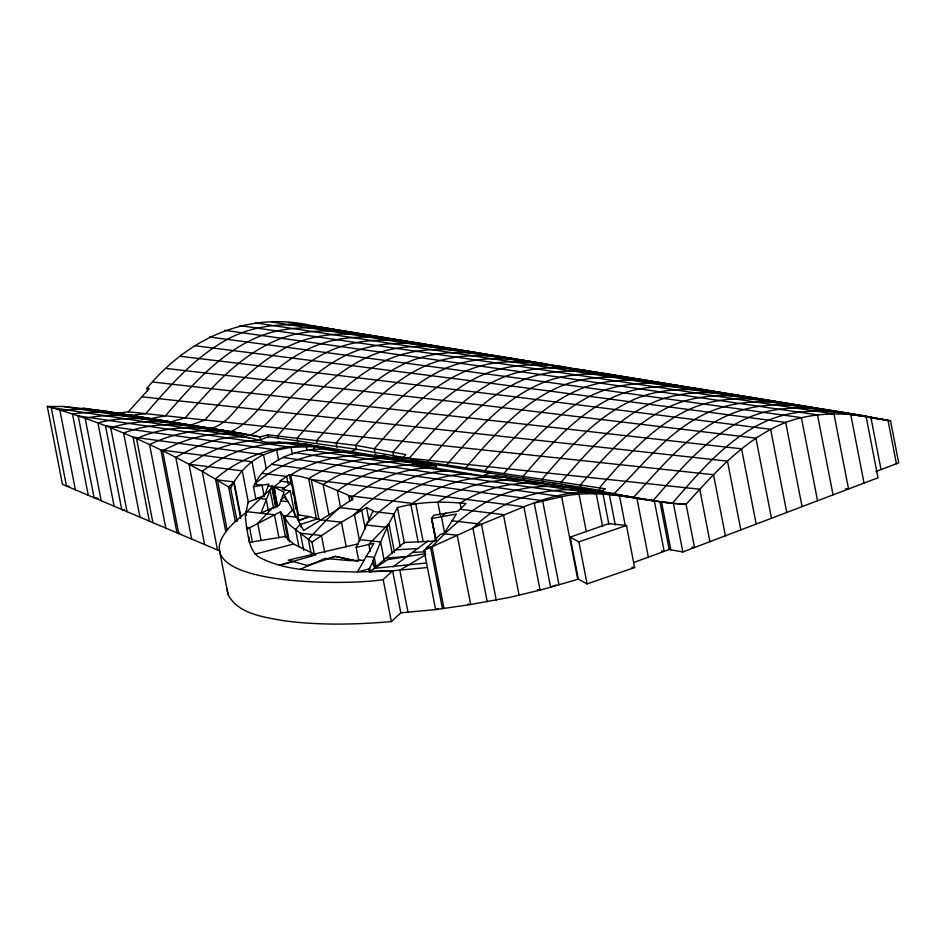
<?xml version="1.0" encoding="UTF-8"?>
<svg xmlns="http://www.w3.org/2000/svg" width="946" height="946" viewBox="0 0 946 946"><rect width="100%" height="100%" fill="white"/><g stroke="black" fill="none" stroke-linecap="round" stroke-linejoin="round"><path stroke-width="1.42" d="M256.011 499.713L253.504 486.812L268.948 484.033L264.525 495.468L248.124 502.078L245.274 516.078L246.776 529.216L280.548 511.751L289.89 525.196L311.991 542.117L314.474 554.912M280.82 500.824L279.389 504.975L260.93 513.051L271.928 485.806L284.025 492.216L280.82 500.824L288.128 501.676L303.666 530.54L333.11 512.306L353.177 498.566L346.886 494.51L310.146 479.054L301.502 476.666L289.37 474.667L279.886 480.994L291.534 482.779L298.853 520.454L309.271 516.634L320.576 519.732M373.54 565.649L372.7 561.321L380.623 541.916L388.912 523.599L397.462 507.553C419.788 501.522 443.071 501.191 465.964 503.556L458.136 511.147L433.635 515.286L431.53 518.503L435.728 540.083M358.7 560.446L356.169 547.427L373.138 510.734L366.504 507.553L341.447 522.216L311.991 542.117M369.803 571.762L369.236 568.865L373.292 561.108L372.7 561.321M253.504 486.812C265.791 458.053 300.899 447.08 328.936 449.326L313.634 446.63L291.001 447.304L275.026 450.473L263.733 454.719C249.07 461.376 237.753 473.875 230.635 488.136L237.103 521.435M356.169 547.427L373.871 543.252L357.399 572.034C324.253 570.805 287.939 573.063 257.986 556.567C252.606 551.873 248.928 544.352 249.153 537.139M431.53 518.503L456.339 514.08L444.49 532.917L440.328 534.478L424.115 550.359L435.621 609.579L468.92 604.813L509.847 597.352L540.852 589.937L578.337 579.177L587.076 583.907L634.624 567.541L626.453 525.479L608.775 523.623L570.166 537.127L578.337 579.177M427.486 462.109C455.499 429.862 484.506 395.286 525.29 379.11C558.589 366.303 595.069 370.867 629.114 377.915M446.607 464.947C474.762 432.535 504.005 397.746 545.156 381.829C581.104 368.337 620.115 375.077 656.559 382.669L653.792 382.219M465.739 467.773C494.025 435.195 523.505 400.205 565.034 384.561C598.499 372.369 634.79 377.407 668.775 384.431M484.86 470.611C513.288 437.868 543.004 402.677 584.912 387.292C619.476 375.042 656.713 381.049 691.644 388.298M503.993 473.438C529.228 444.336 555.089 413.993 589.985 396.22C619.039 381.616 652.681 381.037 684.147 386.465L890.529 420.816L898.7 462.866L875.913 471.546M381.037 456.126L393.264 458.349L409.251 458.242C433.422 430.347 458.077 401.494 490.738 383.236C519.106 367.474 552.712 365.227 584.261 370.241L699.342 389.184L314.498 326.228C249.141 310.205 188.893 337.556 146.973 388.191L147.529 391.029M116.429 413.367L128.289 411.782L149.291 388.676L146.973 388.191M599.291 492.31L605.44 488.786L416.618 460.501L401.352 459.673L374.309 455.026L386.465 457.225L403.138 457.592L405.846 454.588L355.814 445.377L267.978 434.817L260.067 436.91L231.463 432.192M633.099 497.892C664.943 463.114 696.658 422.98 743.982 409.5C776.607 400.501 810.675 406.378 843.134 413M272.637 507.848L257.726 523.339L261.096 540.663M292.811 509.693L284.77 517.769L289.488 542.023M613.103 494.592C643.103 465.042 669.307 429.259 709.133 412.078C744.419 396.433 784.068 401.506 820.643 409.192L782.094 402.842M339.117 507.919L325.968 520.477L308.372 539.315L311.116 553.469M366.421 524.013C393.914 495.751 430.501 473.686 470.99 473.899M246.752 511.963C146.311 588.152 351.132 585.917 383.177 579.555L392.637 570.781L427.45 567.517M219.886 552.535L228.057 594.585C238.262 614.25 264.218 617.099 283.918 620.765C319.5 625.472 355.661 624.656 391.348 621.605L400.808 612.842L435.621 609.579L438.282 608.574M262.929 496.094L245.936 512.673L246.492 515.558M281.199 499.748L284.971 496.39L284.261 495.219L290.268 491.009L295.046 515.594M426.433 563L374.072 568.369L404.249 542.496L435.219 541.053M264.951 494.285L270.012 489.945L273.619 508.522M359.752 559.453L357.576 561.297L335.239 556.366L307.698 565.613L288.211 560.127L358.546 543.808M445.862 513.134L441.451 516.646L444.525 532.468M281.281 481.207L273.855 486.812L277.746 506.843M392.838 566.95L428.089 540.887M255.254 483.489C283.658 459.898 321.25 448.83 357.907 453.051M291.534 482.779L282.227 489.307L290.268 491.009M425.795 554.723L399.827 570.19L407.998 612.251M214.34 429.366L230.044 431.955C253.433 422.105 264.75 397.143 284.356 381.959C297.174 370.406 311.139 360.071 326.642 352.385C361.206 335.369 401.057 338.928 437.572 346.579M424.115 550.359L481.479 524.238L523.895 506.76C544.21 498.885 565.211 491.79 587.324 492.369C620.635 492.76 652.858 502.716 686.087 504.253C715.022 472.562 744.821 438.684 785.688 422.424L786.327 422.188C811.786 412.882 839.457 412.421 866.039 416.216L878.006 477.777L682.835 551.956L669.212 549.52L633.855 562.468M300.414 569.208L325.164 558.412L349.606 560.623L364.08 560.221M555.881 585.03L550.596 587.147L534.265 503.118L562.279 496.544C603.773 487.651 644.865 502.574 686.087 504.253L694.506 547.533L691.822 547.178M258.861 440.363L268.345 436.721L356.571 449.291L403.67 457.462M551.341 484.825L555.468 483.24L603.028 490.797M481.75 476.134L489.862 473.024M349.689 451.904L356.571 449.291M412.763 463.173L416.843 461.636L555.468 483.24M381.262 456.599L386.713 454.553M298.451 520.584L309.271 516.634L297.139 514.648M626.453 525.479L578.905 541.857L570.166 537.127M307.698 565.613L311.896 564.194M328.309 558.696L335.239 556.366L354.005 560.505M299.776 524.687L317.868 518.763M292.893 561.451L279.425 565.294L315.952 554.864L293.556 544.021L285.349 536.477L249.33 542.365M369.236 568.865L357.399 572.034L392.637 570.781L400.808 612.842M255.16 554.155L293.556 544.021M151.502 418.499L165.515 415.743C192.949 384.182 221.849 350.73 261.971 335.416C292.692 324.088 326.169 327.245 357.635 333.418L314.498 326.228M425.369 553.694L387.765 559.594L369.638 571.691L392.637 570.781M436.697 468.743L436.13 465.858L308.349 444.49L285.574 442.35L265.649 442.267L258.364 440.138L248.467 440.966L233.012 443.78L217.935 448.581L203.248 455.416L188.975 464.226C143.887 440.209 96.551 420.154 47.3 406.402L62.448 484.34L220.087 551.092M386.169 557.998L406.78 556.65M395.629 549.874L417.718 548.55M412.539 552.381L425.605 551.814M433.091 467.738C403.445 467.963 374.746 479.291 351.569 497.525L352.137 500.41M452.046 470.812C414.975 470.753 380.599 489.117 354.383 514.328L359.634 541.384M258.364 440.138C230.528 430.868 199.937 443.65 175.779 457.356L191.66 539.054M47.3 406.402L63.689 406.508L102.854 410.765L243.016 433.67L260.067 436.91L260.623 439.795M246.398 436.875C218.656 429.046 188.467 437.229 163.563 450.284L162.641 450.793L178.735 533.591L179.681 533.213L176.985 532.846L160.867 449.929L251.979 461.766L256.177 483.347M648.353 557.159L636.824 497.844L499.393 476.299L481.207 475.566L417.269 465.16L436.13 465.858M376.709 456.126C346.981 453.146 316.2 458.857 290.753 474.904L298.593 515.192M395.44 459.188C365.357 456.173 334.234 462.18 308.621 478.629L316.437 518.822M414.171 462.263C382.361 458.987 349.476 466.248 323.083 484.612L328.971 514.896M328.936 449.326L338.999 449.965M432.901 465.326C399.236 461.766 364.517 470.505 337.355 490.927L340.442 506.831M234.478 433.918C206.287 426.398 175.495 432.145 149.574 444.561L165.822 528.116M507.032 477.541C472.941 474.147 438.057 483.749 410.919 504.786L418.167 542.046M148.711 418.522C123.69 413.65 97.911 410.032 72.499 414.041L88.285 495.29M526.094 480.639C495.29 477.742 463.552 484.778 437.832 502.243L440.363 515.274M545.156 483.725C515.641 481.017 485.215 487.119 460.099 503.166L461.222 508.913M322.893 447.151C284.533 442.078 244.931 453.642 215.534 478.853L225.645 530.895M309.366 444.667C271.845 438.956 232.184 447.553 202.219 471.392L188.975 464.226L204.62 544.541M544.317 363.772L527.974 362.046L271.951 322.042M631.904 567.245L634.624 567.541M141.782 396.776L727.462 461.128L740.848 529.997M128.289 411.782L713.521 474.726L725.405 535.85M403.138 457.592L699.756 489.236L709.949 541.691M366.185 556.461L374.285 557.324L376.224 567.316M359.445 539.61L380.623 541.916L384.23 560.458M564.289 367.001C532.716 362.093 499.121 364.683 470.883 380.67C439.843 398.313 416.004 425.546 392.886 452.2L393.713 456.48M152.838 382.03L741.569 448.83L756.209 524.143M246.137 511.609L274.458 514.742L278.928 537.801M427.379 547.036L430.536 547.379L442.444 608.645M296.973 517.249L283.351 515.736L288.128 540.308M320.387 519.862L341.447 522.216L346.224 546.8M365.972 524.959L387.127 527.336L392.164 553.233M166.555 368.502L442.704 400.406L755.913 438.14L771.487 518.266M243.571 436.508L243.016 433.67L216.078 429.851L222.606 431.234M442.645 533.603L457.202 535.247L470.67 604.529L467.856 604.151M257.655 498.164L266.122 499.145L268.345 510.592M339.555 507.612L361.668 510.178L365.31 528.932M372.736 511.467L393.855 513.938L400.229 546.741M180.532 356.299L516.078 396.977L770.612 429.283L786.765 512.401M451.821 520.738L481.479 524.238L496.212 600.06M254.781 484.376L262.054 485.239L264.265 496.662M268.144 485.972L271.644 486.398L275.818 507.848M194.829 345.728L490.738 383.236L785.688 422.424L802.042 506.524M189.011 464.238L242.247 470.848L248.431 502.645M459.957 509.267L503.438 514.648L519.106 595.223M261.995 473.319L286.626 476.406L288.022 483.548M209.48 337.013L525.29 379.11L801.392 417.635L817.545 500.694M271.644 464.344L542.614 500.659L558.956 584.746M845.653 488.621L848.562 489.011L833.958 413.875L516.031 365.818L239.953 325.613M661.431 550.986L664.175 551.364L654.36 500.872L597.896 491.589L606.173 493.244M69.212 486.421L66.48 486.043L51.214 407.513L249.46 437.691M98.207 498.305L94.103 497.75L78.199 415.921L291.001 447.304L292.409 454.518M124.458 509.823L121.738 509.445L105.467 425.759L276.67 450.036L278.644 460.182M537.387 589.76L540.095 590.127L523.895 506.76L311.199 479.492L319.003 519.626M224.521 330.296L560.28 377.288L817.498 414.833L833.048 494.853M282.724 457.45L561.664 496.638L577.746 579.354M638.775 498.708L652.988 500.741C680.718 468.802 709.086 434.581 748.865 417.434C784.459 402.417 824.013 408.104 860.612 415.791L822.062 409.429M295.187 452.696L579.058 494.332L586.354 531.841M255.775 322.917L571.703 370.856L850.726 414.525L864.065 483.17M309.295 450.036L596.24 493.753L602.614 526.555M278.065 442.089L306.268 446.453L307.095 450.734M63.689 406.508L225.633 431.896M324.632 449.291L427.237 465.29L427.793 468.152M495.42 476.004L619.453 495.657L625.294 525.728M288.435 322.752L616.059 375.976L613.162 375.538M83.153 408.045L119.184 413.804M121.951 414.242L126.078 414.904L102.854 410.765M297.068 443.213L328.274 448.168M117.044 413.461L226.082 430.998M866.039 416.216L852.831 414.076L853.753 414.206C758.491 398.774 663.205 383.497 567.884 368.372C539.244 362.909 509.409 357.978 480.698 365.936C435.704 378.305 403.729 414.821 374.273 448.782L375.113 453.063M358.38 334.056L361.289 334.529M364.198 335.002L367.107 335.475M490.738 355.637L493.646 356.11M531.463 362.271L534.372 362.744M537.281 363.217L540.19 363.69M543.099 364.175L546.008 364.648M572.188 368.916L575.097 369.389M578.006 369.862L580.915 370.335L578.621 369.874M583.824 370.808L586.733 371.281M607.096 374.604L610.004 375.077M612.913 375.55L615.834 376.023M618.743 376.496L621.652 376.981L618.873 376.484M642.748 380.422L645.515 380.871M648.27 381.321L651.037 381.77M659.468 383.142L662.377 383.615M688.558 387.884L691.467 388.357M694.376 388.83L697.285 389.303M700.194 389.787L703.103 390.26M723.465 393.571L726.374 394.056M729.283 394.529L732.192 395.002C692.105 386.346 648.093 379.736 609.839 398.845C574.577 416.453 548.503 447.009 523.114 476.264L523.67 479.114M735.101 395.475L738.01 395.948M740.919 396.421L743.828 396.894M746.737 397.367L749.646 397.84M764.191 400.217L767.1 400.69M770.009 401.163L772.917 401.636M775.826 402.109L778.735 402.594M781.644 403.067L784.553 403.54M793.28 404.959L796.189 405.432M799.098 405.905L802.007 406.378M804.916 406.863L807.825 407.336L804.951 406.756M810.734 407.809L813.643 408.282M816.552 408.755L819.461 409.228M822.37 409.701L825.279 410.174M828.188 410.647L831.096 411.132M834.005 411.605L836.914 412.078M839.823 412.551L842.732 413.024M845.641 413.497L848.55 413.97M851.459 414.443L854.368 414.916M857.277 415.4L860.186 415.873M868.913 417.292L890.529 420.816M863.473 416.264L866.323 416.737M869.173 417.21L887.987 420.308L896.43 463.729M359.066 333.654L397.604 339.992C361.088 332.389 321.167 329.539 286.934 347.147C253.942 364.092 229.003 392.389 205.022 419.953L190.063 425.369L194.356 426.067M399.035 340.229L456.138 349.63C420.059 342.038 380.765 338.562 346.496 355.022C325.282 365.251 307.107 380.599 290.67 397.261C277.083 410.008 267.493 427.225 250.028 435.255C212.815 427.379 172.326 422.223 136.567 438.648L152.897 522.641M496.106 356.228L457.557 349.866L460.395 350.434M536.075 362.815L497.537 356.453L501.404 357.233M547.498 364.695L537.505 363.051L540.308 363.607M550.347 365.168L553.209 365.641M561.77 367.06L564.632 367.521M567.482 367.994L570.332 368.467M573.193 368.94L576.043 369.413L560.848 366.445M578.905 369.886L581.755 370.359M584.616 370.82L587.466 371.293M590.328 371.766L593.177 372.239M601.739 373.646L604.6 374.119M607.45 374.592L610.312 375.065M565.259 486.232L596.465 491.352C565.034 485.298 531.486 482.909 501.12 495.006C474.041 505.992 451.798 525.716 431.967 546.717L443.958 608.432M386.465 457.225L401.352 459.673M603.43 492.996L606.197 493.445M611.719 494.368L608.964 493.907L611.719 494.32M614.533 494.829L617.395 495.302M620.245 495.775L623.095 496.236M625.956 496.709L628.806 497.182M122.696 414.265L148.664 418.546M151.526 419.007L154.375 419.48M157.237 419.953L160.087 420.426M162.949 420.899L188.644 425.132M197.206 426.54L200.055 427.013M202.917 427.486L205.767 427.959M337.651 330.13C301.124 322.61 261.108 320.895 227.383 339.342C194.616 357.174 169.866 385.85 145.767 413.65L130.11 415.483L97.083 410.268L80.859 409.18L59.87 410.079L75.373 489.815M760.679 399.307C724.151 391.644 684.372 387.553 649.547 404.108C613.528 421.384 587.04 452.354 561.333 481.963L561.889 484.825M188.68 425.109C158.94 419.173 127.722 414.904 97.935 422.909L114.135 506.228M496.142 356.204C460.028 348.625 420.816 344.427 386.216 360.32C349.713 377.3 322.917 408.495 297.032 438.305L297.6 441.191M800.659 405.905C764.096 398.219 724.4 393.465 689.267 409.417C652.421 426.362 625.46 457.829 599.397 487.852L599.953 490.726M230.044 431.955C195.172 424.742 157.698 419.669 123.63 433.079L139.973 517.178M536.122 362.791C499.973 355.199 460.844 350.351 425.937 365.641C389.09 382.042 362.034 413.189 336.114 443.012L336.942 447.281M553.327 365.558C518.041 358.179 479.941 353.757 445.803 368.325C408.79 384.419 381.593 415.531 355.661 445.353L356.5 449.669M580.82 369.72L593.308 372.133M582.228 489.023L595.022 491.482M631.881 378.459L634.66 379.003M331.727 329.161L349.925 332.543M628.936 497.076C575.097 482.732 514.175 486.646 472.917 528.223L487.225 601.798M704.912 390.26L700.726 389.433L780.663 402.606C744.124 394.931 704.392 390.497 669.413 406.756C632.98 423.867 606.244 455.097 580.359 484.908L580.927 487.769M420.272 343.812C382.929 335.889 342.05 331.999 306.788 349.76C285.621 360.391 267.552 376.011 251.128 392.862C237.481 405.065 229.086 424.009 210.059 428.656C177.517 422.046 143.012 417.21 110.753 427.829L127.06 511.703M422.945 344.344L425.629 344.876M400.229 340.513L402.854 341.033M405.491 341.553L408.116 342.074M384.726 338.1C351.013 331.159 315.065 326.216 281.849 338.16C241.656 353.071 212.649 386.37 185.274 417.848L170.079 422.07C142.243 416.571 113.319 412.373 85.187 418.309L101.21 500.753M387.564 338.668L390.414 339.224M359.031 333.69L367.367 335.333M370.146 335.877L372.925 336.421M823.079 409.689L825.515 410.174M782.046 402.878L784.79 403.422M764.675 400.111L767.348 400.631M744.597 396.788C706.863 388.747 665.629 383.97 629.693 401.471C594.064 418.912 567.777 449.669 542.235 479.102L542.791 481.952M747.198 397.308L749.8 397.828M522.854 360.816C484.624 352.692 443.059 346.342 406.082 362.98C369.401 379.665 342.476 410.836 316.579 440.659L317.123 443.473M482.59 354.171C444.478 346.035 402.913 340.43 366.35 357.659C330.024 374.923 303.359 406.153 277.497 435.964L278.053 438.814M463.221 350.99L466.047 351.557M438.944 346.851L443.071 347.667M883.458 419.669C845.925 411.77 805.436 405.018 768.731 420.119C728.881 436.898 700.407 470.978 672.748 502.834L661.561 502.196L670.82 549.803M409.251 458.242L416.618 460.501M230.635 488.136L202.219 471.392L217.497 550.004M288.128 501.676L284.971 496.39L285.526 499.24M870.828 416.997L881.045 469.594M673.54 504.135L682.835 551.956M659.965 501.936L669.212 549.52M609.449 494.924L615.278 524.912M603.004 493.966L608.857 524.084M578.905 541.857L587.076 583.907M436.224 540.012L431.613 518.361L435.822 539.965M423.11 541.396L415.802 503.84L348.707 495.669L349.819 501.38M397.462 507.553L404.391 543.193M394.541 552.57L388.912 523.599L368.822 544.435L370.217 551.636M383.177 579.555L391.348 621.605M366.504 507.553L369.023 520.537M373.292 561.108L374.699 568.345M370.465 572.33L369.638 568.085L368.893 568.96L369.448 571.845M313.634 446.63L314.462 450.899M324.774 552.535L321.451 535.483L300.402 533.189L303.761 550.489M301.053 527.088L300.485 524.19L295.554 529.5L298.924 546.812M289.37 474.667L291.333 484.742M292.728 491.944L293.295 494.817M294.691 502.019L296.086 509.208M284.711 490.761L284.143 487.888L273.465 486.611L277.355 506.642M267.978 434.817L268.522 437.655M280.548 511.751L285.515 537.328M274.033 486.682L274.872 490.974M271.928 485.806L275.83 505.897M266.346 469.311L263.532 454.813L133.019 437.087L149.362 521.151M252.405 542.105L249.602 527.691L246.563 527.36L249.259 541.963M240.816 516.599L234.076 481.904L217.403 479.918L227.206 530.328M240.733 518.526L233.733 482.507L228.589 486.847L235.247 521.104M227.016 588.4L228.057 594.585"/></g></svg>
